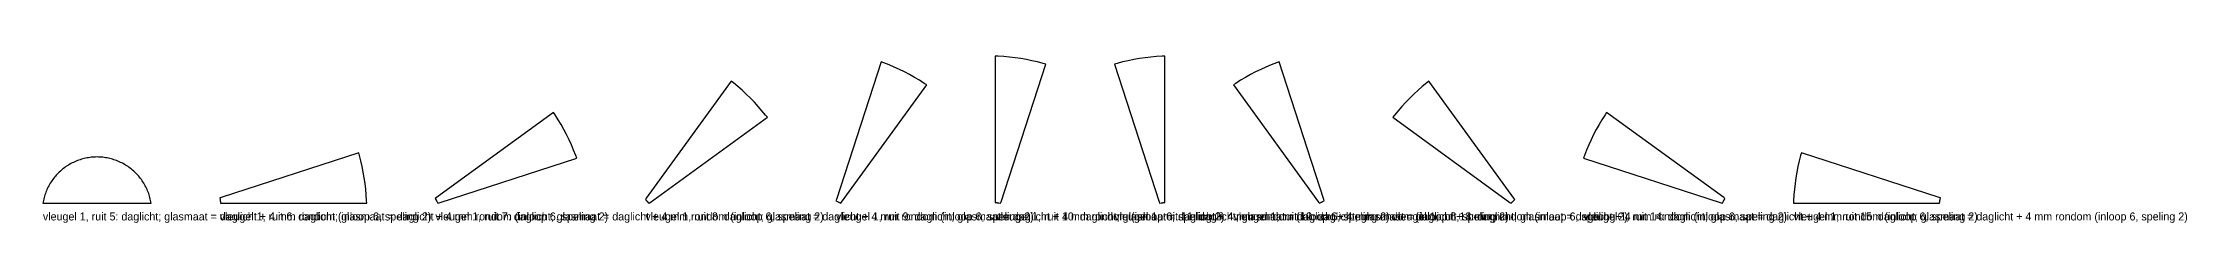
# Model space of a CAD drawing. Header units: millimetres. Extents: x 0 to 6697, y -34 to 1086.
# Drawn here: x 2946 to 6697, y -34 to 257 of the extents above; entities that cross this region are included whole.
import ezdxf

# ---------------------------------------------------------------- set-up
doc = ezdxf.new("R2010")
doc.units = ezdxf.units.MM

msp = doc.modelspace()

# ---------------------------------------------------------------- linework, layer by layer
at = {"layer": 'DAGLICHT'}
for p, q in [((4412.4759, 247.4466), (4334.2331, 6.6402)), ((4417.1141, 245.7354), (4412.4759, 247.4466)), ((4426.3783, 242.0394), (4417.1141, 245.7354)), ((4435.5426, 238.1021), (4426.3783, 242.0394)), ((4444.6006, 233.9263), (4435.5426, 238.1021)), ((4453.5463, 229.5148), (4444.6006, 233.9263)), ((4462.3734, 224.8706), (4453.5463, 229.5148)), ((4617.134, 256.9653), (4612.194, 257.1594)), ((4612.194, 257.1594), (4612.194, 3.9606)), ((4627.0869, 256.313), (4617.134, 256.9653)), ((4622.3195, 2.3569), (4700.5623, 243.1632)), ((4637.0193, 255.4003), (4627.0869, 256.313)), ((4646.9245, 254.228), (4637.0193, 255.4003)), ((4656.7955, 252.7967), (4646.9245, 254.228)), ((4666.6257, 251.1076), (4656.7955, 252.7967)), ((4676.4084, 249.1617), (4666.6257, 251.1076)), ((4686.1367, 246.9604), (4676.4084, 249.1617)), ((4695.8041, 244.5052), (4686.1367, 246.9604)), ((4700.5623, 243.1632), (4695.8041, 244.5052)), ((4825.3205, 244.5052), (4820.5623, 243.1632)), ((4820.5623, 243.1632), (4898.805, 2.3569)), ((4834.9878, 246.9604), (4825.3205, 244.5052)), ((4844.7162, 249.1617), (4834.9878, 246.9604)), ((4854.4988, 251.1076), (4844.7162, 249.1617)), ((4864.329, 252.7967), (4854.4988, 251.1076)), ((4874.2, 254.228), (4864.329, 252.7967)), ((4884.1052, 255.4003), (4874.2, 254.228)), ((4894.0376, 256.313), (4884.1052, 255.4003)), ((4903.9905, 256.9653), (4894.0376, 256.313)), ((4908.9305, 257.1594), (4903.9905, 256.9653)), ((4908.9305, 3.9606), (4908.9305, 257.1594)), ((5067.5782, 229.5148), (5058.7511, 224.8706)), ((5076.5239, 233.9263), (5067.5782, 229.5148)), ((5085.5819, 238.1021), (5076.5239, 233.9263)), ((5094.7462, 242.0394), (5085.5819, 238.1021)), ((5104.0104, 245.7354), (5094.7462, 242.0394)), ((5108.6487, 247.4466), (5104.0104, 245.7354)), ((5186.8914, 6.6402), (5108.6487, 247.4466)), ((4150.252, 213.512), (4001.4255, 8.6699)), ((4154.1345, 210.4513), (4150.252, 213.512)), ((4161.8031, 204.0733), (4154.1345, 210.4513)), ((4169.3022, 197.4968), (4161.8031, 204.0733)), ((4176.6265, 190.7263), (4169.3022, 197.4968)), ((4183.7711, 183.7664), (4176.6265, 190.7263)), ((4343.3675, 1.986), (4492.194, 206.8282)), ((4471.0759, 219.997), (4462.3734, 224.8706)), ((4479.6479, 214.8972), (4471.0759, 219.997)), ((4488.0834, 209.5748), (4479.6479, 214.8972)), ((4492.194, 206.8282), (4488.0834, 209.5748)), ((5033.0411, 209.5748), (5028.9305, 206.8282)), ((5028.9305, 206.8282), (5177.757, 1.986)), ((5041.4767, 214.8972), (5033.0411, 209.5748)), ((5050.0486, 219.997), (5041.4767, 214.8972)), ((5058.7511, 224.8706), (5050.0486, 219.997)), ((5344.498, 190.7263), (5337.3534, 183.7664)), ((5351.8223, 197.4968), (5344.498, 190.7263)), ((5359.3214, 204.0733), (5351.8223, 197.4968)), ((5366.99, 210.4513), (5359.3214, 204.0733)), ((5370.8725, 213.512), (5366.99, 210.4513)), ((5519.699, 8.6699), (5370.8725, 213.512)), ((3839.3863, 158.6773), (3634.5442, 9.8508)), ((3842.1329, 154.5667), (3839.3863, 158.6773)), ((3847.4554, 146.1312), (3842.1329, 154.5667)), ((4008.6746, 1.4208), (4213.5167, 150.2473)), ((4190.731, 176.6218), (4183.7711, 183.7664)), ((4197.5016, 169.2974), (4190.731, 176.6218)), ((4204.0781, 161.7984), (4197.5016, 169.2974)), ((4210.456, 154.1297), (4204.0781, 161.7984)), ((4213.5167, 150.2473), (4210.456, 154.1297)), ((5310.6685, 154.1297), (5307.6078, 150.2473)), ((5307.6078, 150.2473), (5512.4499, 1.4208)), ((5317.0464, 161.7984), (5310.6685, 154.1297)), ((5323.6229, 169.2974), (5317.0464, 161.7984)), ((5330.3935, 176.6218), (5323.6229, 169.2974)), ((5337.3534, 183.7664), (5330.3935, 176.6218)), ((5678.9916, 154.5667), (5673.6692, 146.1312)), ((5681.7382, 158.6773), (5678.9916, 154.5667)), ((5886.5803, 9.8508), (5681.7382, 158.6773)), ((3852.5551, 137.5592), (3847.4554, 146.1312)), ((3857.4288, 128.8567), (3852.5551, 137.5592)), ((3862.0729, 120.0296), (3857.4288, 128.8567)), ((3866.4844, 111.0839), (3862.0729, 120.0296)), ((5659.0516, 120.0296), (5654.6401, 111.0839)), ((5663.6957, 128.8567), (5659.0516, 120.0296)), ((5668.5694, 137.5592), (5663.6957, 128.8567)), ((5673.6692, 146.1312), (5668.5694, 137.5592)), ((3008.694, 75.3805), (3006.3391, 74.5117)), ((3011.0708, 76.1873), (3008.694, 75.3805)), ((3013.468, 76.9316), (3011.0708, 76.1873)), ((3015.8838, 77.613), (3013.468, 76.9316)), ((3018.3166, 78.2308), (3015.8838, 77.613)), ((3020.7648, 78.7848), (3018.3166, 78.2308)), ((3023.2266, 79.2745), (3020.7648, 78.7848)), ((3025.7004, 79.6996), (3023.2266, 79.2745)), ((3028.1845, 80.0597), (3025.7004, 79.6996)), ((3030.6772, 80.3548), (3028.1845, 80.0597)), ((3033.1767, 80.5844), (3030.6772, 80.3548)), ((3035.6814, 80.7486), (3033.1767, 80.5844)), ((3038.1895, 80.8471), (3035.6814, 80.7486)), ((3040.6994, 80.88), (3038.1895, 80.8471)), ((3043.2092, 80.8471), (3040.6994, 80.88)), ((3045.7173, 80.7486), (3043.2092, 80.8471)), ((3048.222, 80.5844), (3045.7173, 80.7486)), ((3050.7216, 80.3548), (3048.222, 80.5844)), ((3053.2142, 80.0597), (3050.7216, 80.3548)), ((3055.6983, 79.6996), (3053.2142, 80.0597)), ((3058.1721, 79.2745), (3055.6983, 79.6996)), ((3060.6339, 78.7848), (3058.1721, 79.2745)), ((3063.0821, 78.2308), (3060.6339, 78.7848)), ((3065.5149, 77.613), (3063.0821, 78.2308)), ((3067.9308, 76.9316), (3065.5149, 77.613)), ((3070.3279, 76.1873), (3067.9308, 76.9316)), ((3072.7048, 75.3805), (3070.3279, 76.1873)), ((3075.0597, 74.5117), (3072.7048, 75.3805)), ((3498.562, 88.3683), (3257.7557, 10.1255)), ((3499.9039, 83.6101), (3498.562, 88.3683)), ((3502.3591, 73.9427), (3499.9039, 83.6101)), ((3639.1984, 0.7164), (3880.0047, 78.9592)), ((3870.6603, 102.0259), (3866.4844, 111.0839)), ((3874.5976, 92.8616), (3870.6603, 102.0259)), ((3878.2936, 83.5974), (3874.5976, 92.8616)), ((3880.0047, 78.9592), (3878.2936, 83.5974)), ((5642.8309, 83.5974), (5641.1198, 78.9592)), ((5641.1198, 78.9592), (5881.9261, 0.7164)), ((5646.527, 92.8616), (5642.8309, 83.5974)), ((5650.4642, 102.0259), (5646.527, 92.8616)), ((5654.6401, 111.0839), (5650.4642, 102.0259)), ((6021.2206, 83.6101), (6018.7654, 73.9427)), ((6022.5625, 88.3683), (6021.2206, 83.6101)), ((6263.3689, 10.1255), (6022.5625, 88.3683)), ((2961.6822, 39.307), (2960.2876, 37.22)), ((2963.1308, 41.3568), (2961.6822, 39.307)), ((2964.6327, 43.368), (2963.1308, 41.3568)), ((2966.1866, 45.3392), (2964.6327, 43.368)), ((2967.7917, 47.2691), (2966.1866, 45.3392)), ((2969.4466, 49.1562), (2967.7917, 47.2691)), ((2971.1505, 50.9994), (2969.4466, 49.1562)), ((2972.902, 52.7974), (2971.1505, 50.9994)), ((2974.6999, 54.5489), (2972.902, 52.7974)), ((2976.5431, 56.2527), (2974.6999, 54.5489)), ((2978.4303, 57.9077), (2976.5431, 56.2527)), ((2980.3601, 59.5128), (2978.4303, 57.9077)), ((2982.3313, 61.0667), (2980.3601, 59.5128)), ((2984.3425, 62.5685), (2982.3313, 61.0667)), ((2986.3923, 64.0172), (2984.3425, 62.5685)), ((2988.4794, 65.4117), (2986.3923, 64.0172)), ((2990.6022, 66.7511), (2988.4794, 65.4117)), ((2992.7594, 68.0345), (2990.6022, 66.7511)), ((2994.9494, 69.261), (2992.7594, 68.0345)), ((2997.1708, 70.4297), (2994.9494, 69.261)), ((2999.422, 71.5399), (2997.1708, 70.4297)), ((3001.7015, 72.5907), (2999.422, 71.5399)), ((3004.0077, 73.5816), (3001.7015, 72.5907)), ((3006.3391, 74.5117), (3004.0077, 73.5816)), ((3077.3911, 73.5816), (3075.0597, 74.5117)), ((3079.6973, 72.5907), (3077.3911, 73.5816)), ((3081.9768, 71.5399), (3079.6973, 72.5907)), ((3084.228, 70.4297), (3081.9768, 71.5399)), ((3086.4494, 69.261), (3084.228, 70.4297)), ((3088.6394, 68.0345), (3086.4494, 69.261)), ((3090.7965, 66.7511), (3088.6394, 68.0345)), ((3092.9194, 65.4117), (3090.7965, 66.7511)), ((3095.0064, 64.0172), (3092.9194, 65.4117)), ((3097.0562, 62.5685), (3095.0064, 64.0172)), ((3099.0674, 61.0667), (3097.0562, 62.5685)), ((3101.0386, 59.5128), (3099.0674, 61.0667)), ((3102.9685, 57.9077), (3101.0386, 59.5128)), ((3104.8556, 56.2527), (3102.9685, 57.9077)), ((3106.6988, 54.5489), (3104.8556, 56.2527)), ((3108.4968, 52.7974), (3106.6988, 54.5489)), ((3110.2483, 50.9994), (3108.4968, 52.7974)), ((3111.9521, 49.1562), (3110.2483, 50.9994)), ((3113.6071, 47.2691), (3111.9521, 49.1562)), ((3115.2121, 45.3392), (3113.6071, 47.2691)), ((3116.7661, 43.368), (3115.2121, 45.3392)), ((3118.2679, 41.3568), (3116.7661, 43.368)), ((3119.7166, 39.307), (3118.2679, 41.3568)), ((3121.1111, 37.22), (3119.7166, 39.307)), ((3504.5604, 64.2144), (3502.3591, 73.9427)), ((3506.5063, 54.4317), (3504.5604, 64.2144)), ((3508.1955, 44.6015), (3506.5063, 54.4317)), ((3509.6267, 34.7305), (3508.1955, 44.6015)), ((6012.929, 44.6015), (6011.4978, 34.7305)), ((6014.6182, 54.4317), (6012.929, 44.6015)), ((6016.5641, 64.2144), (6014.6182, 54.4317)), ((6018.7654, 73.9427), (6016.5641, 64.2144)), ((2946.4249, 2.4727), (2946, 0)), ((2946, 0), (3135.3988, 0)), ((2946.9146, 4.9346), (2946.4249, 2.4727)), ((2947.4685, 7.3827), (2946.9146, 4.9346)), ((2948.0864, 9.8156), (2947.4685, 7.3827)), ((2948.7677, 12.2314), (2948.0864, 9.8156)), ((2949.5121, 14.6285), (2948.7677, 12.2314)), ((2950.3189, 17.0054), (2949.5121, 14.6285)), ((2951.1877, 19.3603), (2950.3189, 17.0054)), ((2952.1178, 21.6917), (2951.1877, 19.3603)), ((2953.1086, 23.9979), (2952.1178, 21.6917)), ((2954.1595, 26.2774), (2953.1086, 23.9979)), ((2955.2697, 28.5286), (2954.1595, 26.2774)), ((2956.4384, 30.75), (2955.2697, 28.5286)), ((2957.6649, 32.94), (2956.4384, 30.75)), ((2958.9482, 35.0972), (2957.6649, 32.94)), ((2960.2876, 37.22), (2958.9482, 35.0972)), ((3122.4505, 35.0972), (3121.1111, 37.22)), ((3123.7339, 32.94), (3122.4505, 35.0972)), ((3124.9604, 30.75), (3123.7339, 32.94)), ((3126.1291, 28.5286), (3124.9604, 30.75)), ((3127.2393, 26.2774), (3126.1291, 28.5286)), ((3128.2901, 23.9979), (3127.2393, 26.2774)), ((3129.2809, 21.6917), (3128.2901, 23.9979)), ((3130.2111, 19.3603), (3129.2809, 21.6917)), ((3131.0798, 17.0054), (3130.2111, 19.3603)), ((3131.8867, 14.6285), (3131.0798, 17.0054)), ((3132.631, 12.2314), (3131.8867, 14.6285)), ((3133.3123, 9.8156), (3132.631, 12.2314)), ((3133.9302, 7.3827), (3133.3123, 9.8156)), ((3134.4842, 4.9346), (3133.9302, 7.3827)), ((3134.9739, 2.4727), (3134.4842, 4.9346)), ((3135.3988, 0), (3134.9739, 2.4727)), ((3257.7557, 10.1255), (3255.3988, 9.2987)), ((3255.3988, 9.2987), (3255.9425, 6.3499)), ((3255.9425, 6.3499), (3256.0309, 5.8297)), ((3256.0309, 5.8297), (3256.1222, 5.278)), ((3256.1222, 5.278), (3256.2164, 4.692)), ((3256.2164, 4.692), (3256.3079, 4.1055)), ((3256.3079, 4.1055), (3256.3915, 3.5526)), ((3256.3915, 3.5526), (3256.4682, 3.0305)), ((3256.4682, 3.0305), (3256.8623, 0.058)), ((3256.8623, 0.058), (3259.3594, 0)), ((3259.3594, 0), (3512.5582, 0)), ((3510.7991, 24.8253), (3509.6267, 34.7305)), ((3511.7117, 14.8929), (3510.7991, 24.8253)), ((3512.3641, 4.94), (3511.7117, 14.8929)), ((3512.5582, 0), (3512.3641, 4.94)), ((3634.5442, 9.8508), (3632.5582, 8.3361)), ((3632.5582, 8.3361), (3633.9865, 5.6997)), ((3633.9865, 5.6997), (3634.2313, 5.2322)), ((3634.2313, 5.2322), (3634.4887, 4.7357)), ((3634.4887, 4.7357), (3634.7594, 4.2075)), ((3634.7594, 4.2075), (3635.0276, 3.6781)), ((3635.0276, 3.6781), (3635.278, 3.1781)), ((3635.278, 3.1781), (3635.5122, 2.7052)), ((3635.5122, 2.7052), (3636.8056, 0)), ((3636.8056, 0), (3639.1984, 0.7164)), ((4001.4255, 8.6699), (4000.0047, 6.6156)), ((4000.0047, 6.6156), (4002.1779, 4.5496)), ((4002.1779, 4.5496), (4002.5552, 4.1806)), ((4002.5552, 4.1806), (4002.9533, 3.788)), ((4002.9533, 3.788), (4003.374, 3.3693)), ((4003.374, 3.3693), (4003.7927, 2.9486)), ((4003.7927, 2.9486), (4004.1854, 2.5504)), ((4004.1854, 2.5504), (4004.5543, 2.1731)), ((4004.5543, 2.1731), (4006.6203, 0)), ((4006.6203, 0), (4008.6746, 1.4208)), ((4334.2331, 6.6402), (4333.5167, 4.2475)), ((4333.5167, 4.2475), (4336.2219, 2.9541)), ((4336.2219, 2.9541), (4336.6948, 2.7198)), ((4336.6948, 2.7198), (4337.1948, 2.4694)), ((4337.1948, 2.4694), (4337.7242, 2.2012)), ((4337.7242, 2.2012), (4338.2524, 1.9305)), ((4338.2524, 1.9305), (4338.7489, 1.6732)), ((4338.7489, 1.6732), (4339.2164, 1.4283)), ((4339.2164, 1.4283), (4341.8528, 0)), ((4341.8528, 0), (4343.3675, 1.986)), ((4612.194, 3.9606), (4612.252, 1.4636)), ((4612.252, 1.4636), (4615.2245, 1.0695)), ((4615.2245, 1.0695), (4615.7466, 0.9928)), ((4615.7466, 0.9928), (4616.2995, 0.9091)), ((4616.2995, 0.9091), (4616.886, 0.8177)), ((4616.886, 0.8177), (4617.472, 0.7234)), ((4617.472, 0.7234), (4618.0237, 0.6321)), ((4618.0237, 0.6321), (4618.5439, 0.5437)), ((4618.5439, 0.5437), (4621.4927, 0)), ((4621.4927, 0), (4622.3195, 2.3569)), ((4898.805, 2.3569), (4899.6318, 0)), ((4899.6318, 0), (4902.5806, 0.5437)), ((4902.5806, 0.5437), (4903.1008, 0.6321)), ((4903.1008, 0.6321), (4903.6525, 0.7234)), ((4903.6525, 0.7234), (4904.2385, 0.8177)), ((4904.2385, 0.8177), (4904.825, 0.9091)), ((4904.825, 0.9091), (4905.3779, 0.9928)), ((4905.3779, 0.9928), (4905.9, 1.0695)), ((4905.9, 1.0695), (4908.8725, 1.4636)), ((4908.8725, 1.4636), (4908.9305, 3.9606)), ((5177.757, 1.986), (5179.2717, 0)), ((5179.2717, 0), (5181.9081, 1.4283)), ((5181.9081, 1.4283), (5182.3756, 1.6732)), ((5182.3756, 1.6732), (5182.8721, 1.9305)), ((5182.8721, 1.9305), (5183.4003, 2.2012)), ((5183.4003, 2.2012), (5183.9298, 2.4694)), ((5183.9298, 2.4694), (5184.4298, 2.7198)), ((5184.4298, 2.7198), (5184.9026, 2.9541)), ((5184.9026, 2.9541), (5187.6078, 4.2475)), ((5187.6078, 4.2475), (5186.8914, 6.6402)), ((5512.4499, 1.4208), (5514.5042, 0)), ((5514.5042, 0), (5516.5702, 2.1731)), ((5516.5702, 2.1731), (5516.9392, 2.5504)), ((5516.9392, 2.5504), (5517.3318, 2.9486)), ((5517.3318, 2.9486), (5517.7505, 3.3693)), ((5517.7505, 3.3693), (5518.1712, 3.788)), ((5518.1712, 3.788), (5518.5693, 4.1806)), ((5518.5693, 4.1806), (5518.9467, 4.5496)), ((5518.9467, 4.5496), (5521.1198, 6.6156)), ((5521.1198, 6.6156), (5519.699, 8.6699)), ((5881.9261, 0.7164), (5884.3189, 0)), ((5884.3189, 0), (5885.6123, 2.7052)), ((5885.6123, 2.7052), (5885.8465, 3.1781)), ((5885.8465, 3.1781), (5886.0969, 3.6781)), ((5886.0969, 3.6781), (5886.3652, 4.2075)), ((5886.3652, 4.2075), (5886.6359, 4.7357)), ((5888.5664, 8.3361), (5886.5803, 9.8508)), ((5886.6359, 4.7357), (5886.8932, 5.2322)), ((5886.8932, 5.2322), (5887.138, 5.6997)), ((5887.138, 5.6997), (5888.5664, 8.3361)), ((6008.7604, 4.94), (6008.5664, 0)), ((6008.5664, 0), (6261.7651, 0)), ((6009.4128, 14.8929), (6008.7604, 4.94)), ((6010.3255, 24.8253), (6009.4128, 14.8929)), ((6011.4978, 34.7305), (6010.3255, 24.8253)), ((6261.7651, 0), (6264.2622, 0.058)), ((6265.7258, 9.2987), (6263.3689, 10.1255)), ((6264.2622, 0.058), (6264.6563, 3.0305)), ((6264.6563, 3.0305), (6264.733, 3.5526)), ((6264.733, 3.5526), (6264.8166, 4.1055)), ((6264.8166, 4.1055), (6264.9081, 4.692)), ((6264.9081, 4.692), (6265.0023, 5.278)), ((6265.0023, 5.278), (6265.0936, 5.8297)), ((6265.0936, 5.8297), (6265.182, 6.3499)), ((6265.182, 6.3499), (6265.7258, 9.2987))]:
    msp.add_line(p, q, dxfattribs=at)

# ---------------------------------------------------------------- texts
at = {"layer": 'TEKST'}
for s, p in [('vleugel 1, ruit 5: daglicht; glasmaat = daglicht + 4 mm rondom (inloop 6, speling 2)', (2946, -30)), ('vleugel 1, ruit 6: daglicht; glasmaat = daglicht + 4 mm rondom (inloop 6, speling 2)', (3255.3988, -30)), ('vleugel 1, ruit 7: daglicht; glasmaat = daglicht + 4 mm rondom (inloop 6, speling 2)', (3632.5582, -30)), ('vleugel 1, ruit 8: daglicht; glasmaat = daglicht + 4 mm rondom (inloop 6, speling 2)', (4000.0047, -30)), ('vleugel 1, ruit 9: daglicht; glasmaat = daglicht + 4 mm rondom (inloop 6, speling 2)', (4333.5167, -30)), ('vleugel 1, ruit 10: daglicht; glasmaat = daglicht + 4 mm rondom (inloop 6, speling 2)', (4612.194, -30)), ('vleugel 1, ruit 11: daglicht; glasmaat = daglicht + 4 mm rondom (inloop 6, speling 2)', (4820.5623, -30)), ('vleugel 1, ruit 12: daglicht; glasmaat = daglicht + 4 mm rondom (inloop 6, speling 2)', (5028.9305, -30)), ('vleugel 1, ruit 13: daglicht; glasmaat = daglicht + 4 mm rondom (inloop 6, speling 2)', (5307.6078, -30)), ('vleugel 1, ruit 14: daglicht; glasmaat = daglicht + 4 mm rondom (inloop 6, speling 2)', (5641.1198, -30)), ('vleugel 1, ruit 15: daglicht; glasmaat = daglicht + 4 mm rondom (inloop 6, speling 2)', (6008.5664, -30))]:
    msp.add_text(s, height=14, dxfattribs=at).set_placement(p)

doc.saveas('drawing.dxf')
